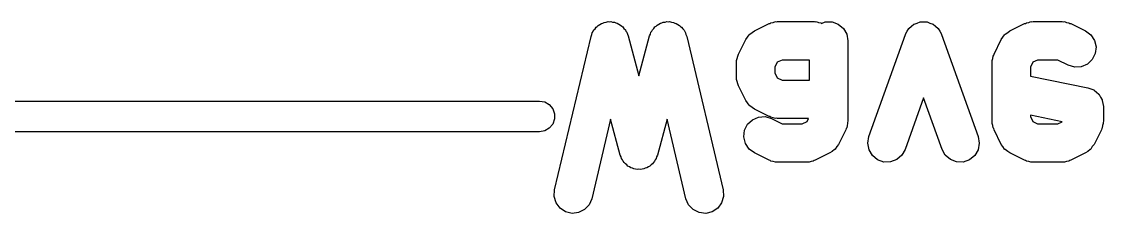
# Model space of a CAD drawing. Extents: x 91.3 to 189.8, y -113.5 to -60.4.
# Drawn here: x 145.24 to 152.3, y -113.45 to -112.2 of the extents above; entities that cross this region are included whole.
import ezdxf

# ---------------------------------------------------------------- set-up
doc = ezdxf.new("R2010")
doc.units = 0
doc.header["$MEASUREMENT"] = 0
doc.layers.add('BLACK', color=7, linetype='CONTINUOUS')

msp = doc.modelspace()

# ---------------------------------------------------------------- linework, layer by layer
at = {"layer": 'Black'}
for p, q in [((148.97, -112.267), (148.973, -112.259)), ((148.973, -112.259), (148.982, -112.25)), ((148.982, -112.25), (148.989, -112.239)), ((148.989, -112.239), (148.997, -112.234)), ((148.997, -112.234), (149.003, -112.227)), ((149.003, -112.227), (149.014, -112.222)), ((149.014, -112.222), (149.025, -112.214)), ((149.025, -112.214), (149.034, -112.212)), ((149.034, -112.212), (149.042, -112.208)), ((149.042, -112.208), (149.055, -112.206)), ((149.055, -112.206), (149.067, -112.203)), ((149.067, -112.203), (149.076, -112.204)), ((149.076, -112.204), (149.085, -112.203)), ((149.085, -112.203), (149.097, -112.206)), ((149.097, -112.206), (149.11, -112.207)), ((149.11, -112.207), (149.118, -112.211)), ((149.118, -112.211), (149.127, -112.213)), ((149.127, -112.213), (149.138, -112.22)), ((149.138, -112.22), (149.149, -112.225)), ((149.149, -112.225), (149.156, -112.232)), ((149.156, -112.232), (149.163, -112.237)), ((149.163, -112.237), (149.171, -112.247)), ((149.171, -112.247), (149.18, -112.256)), ((149.18, -112.256), (149.184, -112.264)), ((149.352, -112.264), (149.356, -112.256)), ((149.356, -112.256), (149.365, -112.247)), ((149.365, -112.247), (149.373, -112.237)), ((149.373, -112.237), (149.38, -112.232)), ((149.38, -112.232), (149.387, -112.225)), ((149.387, -112.225), (149.398, -112.22)), ((149.398, -112.22), (149.409, -112.213)), ((149.409, -112.213), (149.418, -112.211)), ((149.418, -112.211), (149.426, -112.207)), ((149.426, -112.207), (149.439, -112.206)), ((149.439, -112.206), (149.451, -112.203)), ((149.451, -112.203), (149.46, -112.204)), ((149.46, -112.204), (149.469, -112.203)), ((149.469, -112.203), (149.482, -112.206)), ((149.482, -112.206), (149.494, -112.208)), ((149.494, -112.208), (149.502, -112.212)), ((149.502, -112.212), (149.511, -112.214)), ((149.511, -112.214), (149.522, -112.222)), ((149.522, -112.222), (149.533, -112.227)), ((149.533, -112.227), (149.539, -112.234)), ((149.539, -112.234), (149.547, -112.239)), ((149.547, -112.239), (149.554, -112.25)), ((149.554, -112.25), (149.563, -112.259)), ((149.563, -112.259), (149.567, -112.267)), ((150.022, -112.263), (150.117, -112.216)), ((150.117, -112.216), (150.124, -112.214)), ((150.124, -112.214), (150.13, -112.21)), ((150.13, -112.21), (150.145, -112.208)), ((150.145, -112.208), (150.159, -112.203)), ((150.159, -112.203), (150.166, -112.204)), ((150.166, -112.204), (150.173, -112.203)), ((150.173, -112.203), (150.411, -112.203)), ((150.411, -112.203), (150.418, -112.204)), ((150.418, -112.204), (150.425, -112.203)), ((150.425, -112.203), (150.439, -112.208)), ((150.439, -112.208), (150.454, -112.21)), ((150.454, -112.21), (150.46, -112.214)), ((150.46, -112.214), (150.484, -112.205)), ((150.484, -112.205), (150.528, -112.205)), ((150.528, -112.205), (150.569, -112.219)), ((150.569, -112.219), (150.602, -112.247)), ((150.602, -112.247), (150.624, -112.285)), ((151.019, -112.266), (151.029, -112.248)), ((151.029, -112.248), (151.03, -112.247)), ((151.03, -112.247), (151.046, -112.233)), ((151.03, -112.247), (151.03, -112.247)), ((151.046, -112.233), (151.062, -112.22)), ((151.062, -112.22), (151.063, -112.219)), ((151.063, -112.219), (151.083, -112.212)), ((151.063, -112.219), (151.063, -112.219)), ((151.083, -112.212), (151.103, -112.205)), ((151.103, -112.205), (151.104, -112.205)), ((151.104, -112.205), (151.104, -112.204)), ((151.104, -112.204), (151.125, -112.205)), ((151.125, -112.205), (151.146, -112.204)), ((151.146, -112.204), (151.147, -112.205)), ((151.147, -112.205), (151.148, -112.205)), ((151.148, -112.205), (151.167, -112.212)), ((151.167, -112.212), (151.187, -112.219)), ((151.187, -112.219), (151.188, -112.219)), ((151.188, -112.219), (151.188, -112.22)), ((151.188, -112.22), (151.204, -112.233)), ((151.204, -112.233), (151.221, -112.247)), ((151.221, -112.247), (151.221, -112.247)), ((151.221, -112.247), (151.221, -112.248)), ((151.221, -112.248), (151.232, -112.266)), ((151.688, -112.263), (151.784, -112.216)), ((151.784, -112.216), (151.791, -112.214)), ((151.791, -112.214), (151.797, -112.21)), ((151.797, -112.21), (151.811, -112.208)), ((151.811, -112.208), (151.825, -112.203)), ((151.825, -112.203), (151.832, -112.204)), ((151.832, -112.204), (151.84, -112.203)), ((151.84, -112.203), (152.03, -112.203)), ((152.03, -112.203), (152.037, -112.204)), ((152.037, -112.204), (152.044, -112.203)), ((152.044, -112.203), (152.058, -112.208)), ((152.058, -112.208), (152.073, -112.21)), ((152.073, -112.21), (152.079, -112.214)), ((152.079, -112.214), (152.086, -112.216)), ((152.086, -112.216), (152.181, -112.263)), ((148.718, -113.299), (148.956, -112.299)), ((148.956, -112.299), (148.961, -112.287)), ((148.961, -112.287), (148.964, -112.275)), ((148.964, -112.275), (148.97, -112.267)), ((149.184, -112.264), (149.189, -112.272)), ((149.189, -112.272), (149.193, -112.284)), ((149.193, -112.284), (149.198, -112.295)), ((149.198, -112.295), (149.268, -112.557)), ((149.268, -112.557), (149.338, -112.295)), ((149.338, -112.295), (149.343, -112.284)), ((149.343, -112.284), (149.347, -112.272)), ((149.347, -112.272), (149.352, -112.264)), ((149.567, -112.267), (149.572, -112.275)), ((149.572, -112.275), (149.575, -112.287)), ((149.575, -112.287), (149.58, -112.299)), ((149.58, -112.299), (149.818, -113.299)), ((149.918, -112.415), (149.966, -112.319)), ((149.966, -112.319), (149.977, -112.305)), ((149.977, -112.305), (149.987, -112.289)), ((149.987, -112.289), (149.99, -112.287)), ((149.99, -112.287), (149.992, -112.284)), ((149.992, -112.284), (150.007, -112.274)), ((150.007, -112.274), (150.022, -112.263)), ((150.624, -112.285), (150.631, -112.328)), ((150.631, -112.328), (150.631, -112.851)), ((150.769, -112.952), (151.008, -112.286)), ((151.008, -112.284), (151.019, -112.266)), ((151.008, -112.285), (151.008, -112.284)), ((151.008, -112.286), (151.008, -112.285)), ((151.232, -112.266), (151.242, -112.284)), ((151.242, -112.284), (151.243, -112.285)), ((151.243, -112.285), (151.243, -112.286)), ((151.243, -112.286), (151.481, -112.952)), ((151.585, -112.415), (151.632, -112.319)), ((151.632, -112.319), (151.643, -112.305)), ((151.643, -112.305), (151.654, -112.289)), ((151.654, -112.289), (151.656, -112.287)), ((151.656, -112.287), (151.658, -112.284)), ((151.658, -112.284), (151.674, -112.274)), ((151.674, -112.274), (151.688, -112.263)), ((152.181, -112.263), (152.216, -112.289)), ((152.216, -112.289), (152.24, -112.326)), ((152.24, -112.326), (152.25, -112.368)), ((152.25, -112.368), (152.245, -112.411)), ((149.905, -112.47), (149.906, -112.463)), ((149.905, -112.566), (149.905, -112.47)), ((149.906, -112.456), (149.91, -112.442)), ((149.906, -112.463), (149.906, -112.456)), ((149.91, -112.442), (149.913, -112.428)), ((149.913, -112.428), (149.916, -112.421)), ((149.916, -112.421), (149.918, -112.415)), ((150.171, -112.468), (150.155, -112.5)), ((150.202, -112.453), (150.171, -112.468)), ((150.381, -112.453), (150.202, -112.453)), ((150.381, -112.584), (150.381, -112.453)), ((151.572, -112.456), (151.577, -112.442)), ((151.573, -112.463), (151.572, -112.456)), ((151.572, -112.47), (151.573, -112.463)), ((151.572, -112.851), (151.572, -112.47)), ((151.577, -112.442), (151.579, -112.428)), ((151.579, -112.428), (151.583, -112.421)), ((151.583, -112.421), (151.585, -112.415)), ((151.837, -112.468), (151.822, -112.5)), ((151.869, -112.453), (151.837, -112.468)), ((152, -112.453), (151.869, -112.453)), ((152.069, -112.487), (152, -112.453)), ((152.226, -112.45), (152.194, -112.48)), ((152.245, -112.411), (152.226, -112.45)), ((150.155, -112.5), (150.155, -112.536)), ((150.155, -112.536), (150.171, -112.568)), ((151.822, -112.5), (151.822, -112.558)), ((152.111, -112.499), (152.069, -112.487)), ((152.154, -112.497), (152.111, -112.499)), ((152.194, -112.48), (152.154, -112.497)), ((149.906, -112.573), (149.905, -112.566)), ((149.906, -112.58), (149.906, -112.573)), ((149.91, -112.594), (149.906, -112.58)), ((149.913, -112.608), (149.91, -112.594)), ((149.916, -112.615), (149.913, -112.608)), ((150.171, -112.568), (150.202, -112.584)), ((150.202, -112.584), (150.381, -112.584)), ((151.822, -112.558), (152.197, -112.634)), ((149.918, -112.622), (149.916, -112.615)), ((149.966, -112.717), (149.918, -112.622)), ((152.197, -112.634), (152.216, -112.641)), ((152.216, -112.641), (152.235, -112.648)), ((152.235, -112.648), (152.236, -112.649)), ((152.236, -112.649), (152.238, -112.649)), ((152.238, -112.649), (152.253, -112.663)), ((152.253, -112.663), (152.269, -112.676)), ((152.269, -112.676), (152.269, -112.677)), ((152.269, -112.677), (152.27, -112.678)), ((152.27, -112.678), (152.28, -112.696)), ((138.811, -112.72), (148.62, -112.72)), ((148.62, -112.72), (148.654, -112.726)), ((148.654, -112.726), (148.684, -112.743)), ((148.684, -112.743), (148.707, -112.77)), ((149.977, -112.732), (149.966, -112.717)), ((149.987, -112.747), (149.977, -112.732)), ((149.99, -112.749), (149.987, -112.747)), ((149.992, -112.752), (149.99, -112.749)), ((150.007, -112.762), (149.992, -112.752)), ((151.125, -112.699), (151.005, -113.036)), ((151.246, -113.036), (151.125, -112.699)), ((152.28, -112.696), (152.29, -112.713)), ((152.29, -112.713), (152.291, -112.715)), ((152.291, -112.715), (152.291, -112.716)), ((152.291, -112.716), (152.294, -112.736)), ((152.294, -112.736), (152.298, -112.756)), ((148.707, -112.77), (148.718, -112.803)), ((148.718, -112.803), (148.718, -112.837)), ((150.022, -112.773), (150.007, -112.762)), ((150.009, -112.842), (150.049, -112.825)), ((150.117, -112.82), (150.022, -112.773)), ((150.049, -112.825), (150.092, -112.822)), ((150.092, -112.822), (150.134, -112.835)), ((150.124, -112.822), (150.117, -112.82)), ((150.13, -112.826), (150.124, -112.822)), ((152.029, -112.855), (151.822, -112.813)), ((151.822, -112.813), (151.822, -112.822)), ((151.822, -112.822), (151.837, -112.853)), ((152.298, -112.756), (152.298, -112.851)), ((148.707, -112.87), (148.684, -112.897)), ((148.718, -112.837), (148.707, -112.87)), ((149.084, -112.838), (148.961, -113.357)), ((149.147, -113.074), (149.084, -112.838)), ((149.452, -112.838), (149.389, -113.074)), ((149.575, -113.357), (149.452, -112.838)), ((149.958, -112.911), (149.977, -112.872)), ((149.977, -112.872), (150.009, -112.842)), ((150.145, -112.829), (150.13, -112.826)), ((150.134, -112.835), (150.202, -112.869)), ((150.159, -112.833), (150.145, -112.829)), ((150.166, -112.832), (150.159, -112.833)), ((150.173, -112.834), (150.166, -112.832)), ((150.375, -112.834), (150.173, -112.834)), ((150.202, -112.869), (150.334, -112.869)), ((150.334, -112.869), (150.365, -112.853)), ((150.365, -112.853), (150.375, -112.834)), ((150.624, -112.894), (150.62, -112.9)), ((150.626, -112.88), (150.624, -112.894)), ((150.63, -112.866), (150.626, -112.88)), ((150.631, -112.851), (150.63, -112.859)), ((150.63, -112.859), (150.63, -112.866)), ((151.573, -112.859), (151.572, -112.851)), ((151.572, -112.866), (151.573, -112.859)), ((151.577, -112.88), (151.572, -112.866)), ((151.579, -112.894), (151.577, -112.88)), ((151.583, -112.9), (151.579, -112.894)), ((151.837, -112.853), (151.869, -112.869)), ((151.869, -112.869), (152, -112.869)), ((152, -112.869), (152.029, -112.855)), ((152.29, -112.894), (152.287, -112.9)), ((152.293, -112.88), (152.29, -112.894)), ((152.297, -112.866), (152.293, -112.88)), ((152.298, -112.851), (152.297, -112.859)), ((152.297, -112.859), (152.297, -112.866)), ((148.62, -112.92), (138.77, -112.92)), ((148.654, -112.914), (148.62, -112.92)), ((148.684, -112.897), (148.654, -112.914)), ((149.953, -112.954), (149.958, -112.911)), ((149.963, -112.996), (149.953, -112.954)), ((150.618, -112.907), (150.57, -113.003)), ((150.62, -112.9), (150.618, -112.907)), ((150.762, -112.995), (150.769, -112.952)), ((151.481, -112.952), (151.488, -112.995)), ((151.585, -112.907), (151.583, -112.9)), ((151.632, -113.003), (151.585, -112.907)), ((152.285, -112.907), (152.237, -113.003)), ((152.287, -112.9), (152.285, -112.907)), ((149.987, -113.033), (149.963, -112.996)), ((150.022, -113.058), (149.987, -113.033)), ((150.545, -113.037), (150.529, -113.048)), ((150.547, -113.035), (150.545, -113.037)), ((150.549, -113.033), (150.547, -113.035)), ((150.559, -113.017), (150.549, -113.033)), ((150.57, -113.003), (150.559, -113.017)), ((150.77, -113.038), (150.762, -112.995)), ((151.005, -113.036), (150.983, -113.074)), ((151.267, -113.074), (151.246, -113.036)), ((151.488, -112.995), (151.481, -113.038)), ((151.643, -113.017), (151.632, -113.003)), ((151.654, -113.033), (151.643, -113.017)), ((151.656, -113.035), (151.654, -113.033)), ((151.658, -113.037), (151.656, -113.035)), ((151.674, -113.048), (151.658, -113.037)), ((152.211, -113.037), (152.196, -113.048)), ((152.213, -113.035), (152.211, -113.037)), ((152.216, -113.033), (152.213, -113.035)), ((152.226, -113.017), (152.216, -113.033)), ((152.237, -113.003), (152.226, -113.017)), ((149.152, -113.084), (149.147, -113.074)), ((149.155, -113.095), (149.152, -113.084)), ((149.161, -113.104), (149.155, -113.095)), ((149.166, -113.113), (149.161, -113.104)), ((149.375, -113.104), (149.371, -113.113)), ((149.381, -113.095), (149.375, -113.104)), ((149.384, -113.084), (149.381, -113.095)), ((149.389, -113.074), (149.384, -113.084)), ((150.117, -113.106), (150.022, -113.058)), ((150.124, -113.108), (150.117, -113.106)), ((150.419, -113.106), (150.412, -113.108)), ((150.514, -113.058), (150.419, -113.106)), ((150.529, -113.048), (150.514, -113.058)), ((150.792, -113.075), (150.77, -113.038)), ((150.825, -113.103), (150.792, -113.075)), ((150.866, -113.118), (150.825, -113.103)), ((150.95, -113.102), (150.91, -113.117)), ((150.983, -113.074), (150.95, -113.102)), ((151.3, -113.102), (151.267, -113.074)), ((151.341, -113.117), (151.3, -113.102)), ((151.425, -113.103), (151.384, -113.118)), ((151.459, -113.075), (151.425, -113.103)), ((151.481, -113.038), (151.459, -113.075)), ((151.688, -113.058), (151.674, -113.048)), ((151.784, -113.106), (151.688, -113.058)), ((151.791, -113.108), (151.784, -113.106)), ((152.086, -113.106), (152.079, -113.108)), ((152.181, -113.058), (152.086, -113.106)), ((152.196, -113.048), (152.181, -113.058)), ((149.173, -113.121), (149.166, -113.113)), ((149.18, -113.13), (149.173, -113.121)), ((149.189, -113.137), (149.18, -113.13)), ((149.196, -113.144), (149.189, -113.137)), ((149.206, -113.149), (149.196, -113.144)), ((149.215, -113.155), (149.206, -113.149)), ((149.226, -113.158), (149.215, -113.155)), ((149.236, -113.163), (149.226, -113.158)), ((149.247, -113.164), (149.236, -113.163)), ((149.257, -113.166), (149.247, -113.164)), ((149.268, -113.165), (149.257, -113.166)), ((149.279, -113.166), (149.268, -113.165)), ((149.29, -113.164), (149.279, -113.166)), ((149.301, -113.163), (149.29, -113.164)), ((149.31, -113.158), (149.301, -113.163)), ((149.321, -113.155), (149.31, -113.158)), ((149.33, -113.149), (149.321, -113.155)), ((149.34, -113.144), (149.33, -113.149)), ((149.348, -113.137), (149.34, -113.144)), ((149.356, -113.13), (149.348, -113.137)), ((149.363, -113.121), (149.356, -113.13)), ((149.371, -113.113), (149.363, -113.121)), ((150.13, -113.112), (150.124, -113.108)), ((150.145, -113.114), (150.13, -113.112)), ((150.159, -113.118), (150.145, -113.114)), ((150.166, -113.118), (150.159, -113.118)), ((150.173, -113.119), (150.166, -113.118)), ((150.363, -113.119), (150.173, -113.119)), ((150.37, -113.118), (150.363, -113.119)), ((150.378, -113.118), (150.37, -113.118)), ((150.392, -113.114), (150.378, -113.118)), ((150.406, -113.112), (150.392, -113.114)), ((150.412, -113.108), (150.406, -113.112)), ((150.91, -113.117), (150.866, -113.118)), ((151.384, -113.118), (151.341, -113.117)), ((151.797, -113.112), (151.791, -113.108)), ((151.811, -113.114), (151.797, -113.112)), ((151.825, -113.118), (151.811, -113.114)), ((151.832, -113.118), (151.825, -113.118)), ((151.84, -113.119), (151.832, -113.118)), ((152.03, -113.119), (151.84, -113.119)), ((152.037, -113.118), (152.03, -113.119)), ((152.044, -113.118), (152.037, -113.118)), ((152.058, -113.114), (152.044, -113.118)), ((152.073, -113.112), (152.058, -113.114)), ((152.079, -113.108), (152.073, -113.112)), ((148.715, -113.342), (148.718, -113.299)), ((149.818, -113.299), (149.821, -113.342)), ((148.728, -113.384), (148.715, -113.342)), ((148.754, -113.418), (148.728, -113.384)), ((148.961, -113.357), (148.944, -113.396)), ((149.592, -113.396), (149.575, -113.357)), ((149.808, -113.384), (149.783, -113.418)), ((149.821, -113.342), (149.808, -113.384)), ((148.79, -113.442), (148.754, -113.418)), ((148.832, -113.452), (148.79, -113.442)), ((148.875, -113.447), (148.832, -113.452)), ((148.914, -113.428), (148.875, -113.447)), ((148.944, -113.396), (148.914, -113.428)), ((149.622, -113.428), (149.592, -113.396)), ((149.661, -113.447), (149.622, -113.428)), ((149.704, -113.452), (149.661, -113.447)), ((149.746, -113.442), (149.704, -113.452)), ((149.783, -113.418), (149.746, -113.442))]:
    msp.add_line(p, q, dxfattribs=at)

doc.saveas('drawing.dxf')
